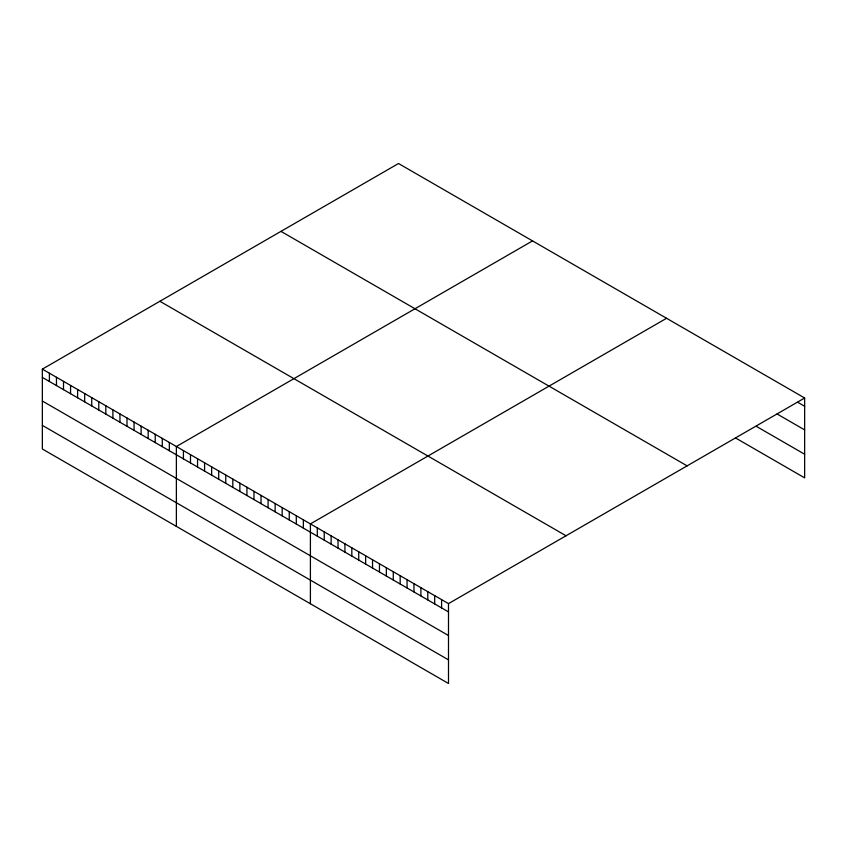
<?xml version="1.0" encoding="UTF-8"?>
<svg xmlns="http://www.w3.org/2000/svg" width="847" height="847" viewBox="0 0 847 847"><rect width="100%" height="100%" fill="white"/><g stroke="black" fill="none" stroke-linecap="round" stroke-linejoin="round"><path stroke-width="1.27" d="M42.35 369.133L448.497 603.625L448.497 683.487L42.35 448.995L42.35 369.133L398.503 163.513L804.65 398.005L804.65 477.867L735.609 437.994M532.53 240.897L176.377 446.517L176.377 526.379M666.557 318.281L310.404 523.901L310.404 603.763M448.497 603.625L804.65 398.005M797.747 402.293L804.65 406.274M777.027 413.95L804.65 429.895M756.318 426.337L804.65 454.236M280.971 231.369L687.118 465.861M159.882 301.278L566.029 535.77M42.35 377.413L448.497 611.894M42.35 401.033L448.497 635.525M42.35 425.374L448.497 659.866M441.594 599.644L441.594 607.913M434.691 595.653L434.691 603.922M427.788 591.672L427.788 599.941M420.885 587.68L420.885 595.949M413.971 583.699L413.971 591.968M407.068 579.708L407.068 587.977M400.165 575.716L400.165 583.996M393.262 571.736L393.262 580.004M386.359 567.744L386.359 576.024M379.456 563.763L379.456 572.032M372.553 559.772L372.553 568.051M365.639 555.791L365.639 564.06M358.736 551.799L358.736 560.079M351.833 547.818L351.833 556.087M344.93 543.827L344.93 552.106M338.027 539.846L338.027 548.115M331.124 535.855L331.124 544.134M324.221 531.874L324.221 540.142M317.307 527.882L317.307 536.162M303.353 519.825L303.353 528.105M296.302 515.759L296.302 524.028M289.25 511.683L289.25 519.952M282.189 507.607L282.189 515.887M275.137 503.542L275.137 511.81M268.086 499.465L268.086 507.734M261.024 495.389L261.024 503.669M253.973 491.324L253.973 499.592M246.922 487.247L246.922 495.516M239.87 483.171L239.87 491.451M232.809 479.106L232.809 487.374M225.757 475.029L225.757 483.298M218.706 470.953L218.706 479.233M211.655 466.888L211.655 475.156M204.593 462.811L204.593 471.08M197.542 458.735L197.542 467.015M190.49 454.67L190.49 462.938M183.428 450.593L183.428 458.862M169.326 442.452L169.326 450.72M162.275 438.375L162.275 446.644M155.213 434.299L155.213 442.579M148.161 430.234L148.161 438.502M141.11 426.157L141.11 434.426M134.059 422.081L134.059 430.361M126.997 418.005L126.997 426.285M119.946 413.939L119.946 422.208M112.895 409.863L112.895 418.143M105.833 405.787L105.833 414.067M98.781 401.722L98.781 409.99M91.73 397.645L91.73 405.925M84.679 393.569L84.679 401.849M77.617 389.504L77.617 397.772M70.566 385.427L70.566 393.707M63.514 381.351L63.514 389.631M56.463 377.286L56.463 385.554M49.401 373.209L49.401 381.489"/></g></svg>
